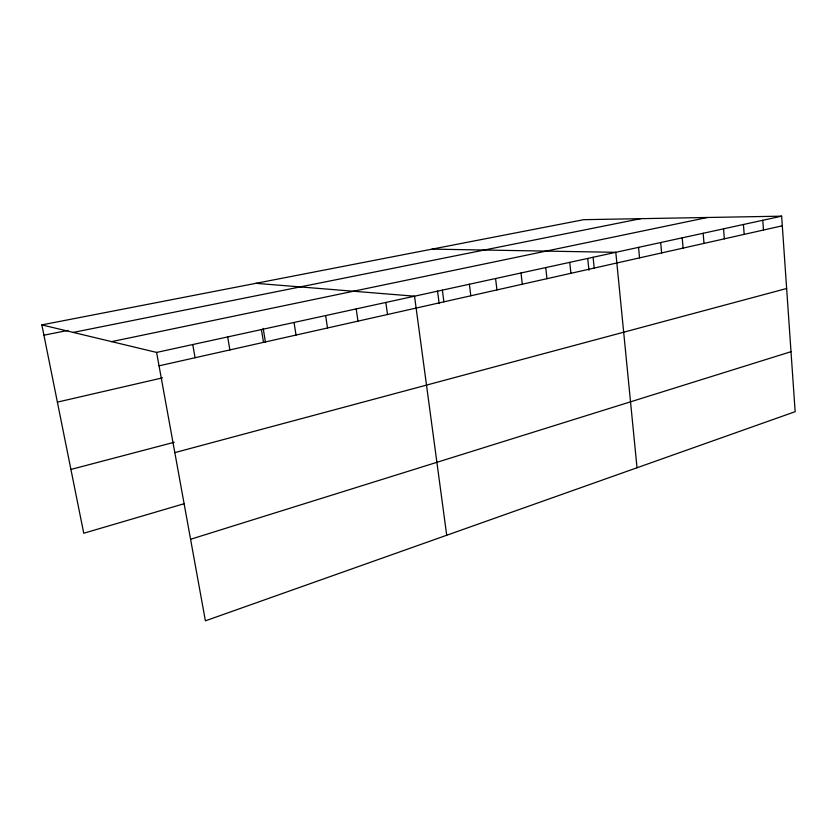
<?xml version="1.0" encoding="UTF-8"?>
<svg xmlns="http://www.w3.org/2000/svg" width="837" height="837" viewBox="0 0 837 837"><rect width="100%" height="100%" fill="white"/><g stroke="black" fill="none" stroke-linecap="round" stroke-linejoin="round"><path stroke-width="1.26" d="M190.574 539.279L791.007 351.686M184.14 503.717L83.752 533.253L41.85 324.892L583.703 219.681L781.643 216.166L795.15 411.678L205.4 620.834L156.613 352.419L41.85 324.892M174.828 452.618L786.634 288.503M70.925 469.442L174.263 442.25M57.387 402.126L162.577 377.843M159.051 365.832L782.302 225.812M156.613 352.419L781.643 216.166M111.624 341.622L707.464 217.484M73.227 332.415L640.744 218.666M43.922 335.198L68.006 330.395M432.07 249.123L615.802 252.314L637.02 467.757M255.892 283.325L414.535 296.193L446.707 535.251M192.761 344.541L195.073 357.744M227.674 336.924L229.861 349.929M263.205 328.407L265.455 342.302M261.416 329.569L263.498 342.364M294.049 322.454L296.026 335.062M325.635 315.57L327.508 327.989M356.206 308.905L357.985 321.136M385.826 302.45L387.51 314.503M442.365 290.125L443.882 301.843M437.521 290.91L439.174 303.569M469.369 284.235L470.812 295.796M495.577 278.522L496.937 289.926M521.012 272.977L522.309 284.224M545.734 267.589L546.959 278.679M569.746 262.358L570.918 273.301M593.098 257.262L594.207 268.07M587.741 258.664L588.934 270.225M638.558 247.354L639.552 257.88M660.686 242.531L661.628 252.92M682.207 237.844L683.097 248.097M703.164 233.272L704.001 243.4M723.555 228.825L724.35 238.827M743.423 224.494L744.177 234.381M762.779 220.277L763.48 230.039"/></g></svg>
